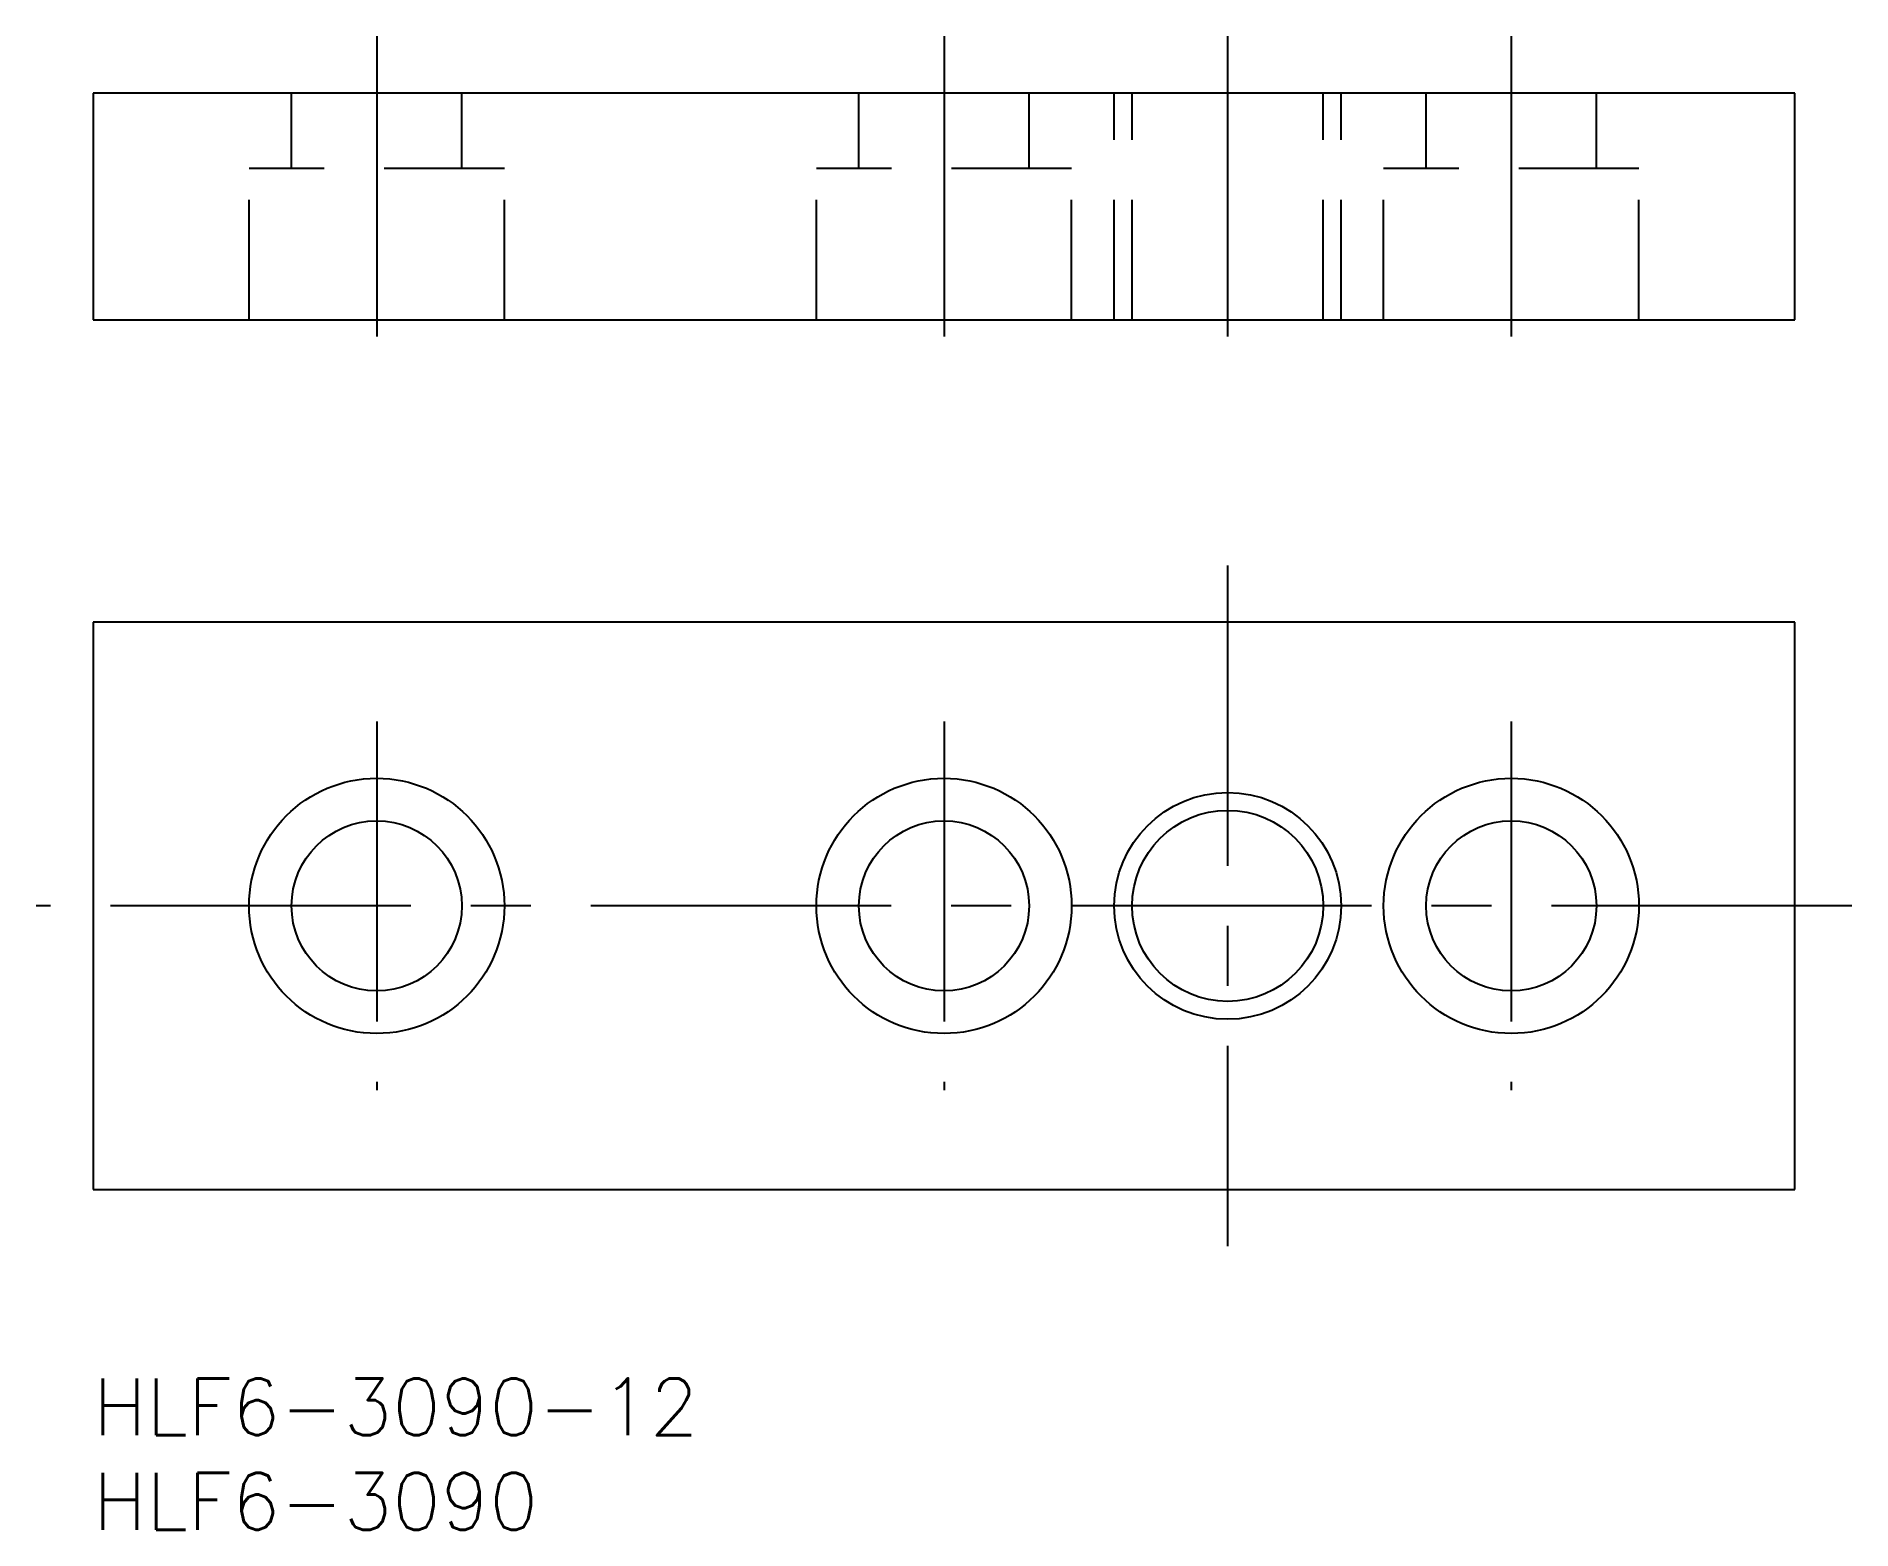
# Model space of a CAD drawing. Extents: x -3 to 93, y -8 to 71.
import ezdxf

# ---------------------------------------------------------------- set-up
doc = ezdxf.new("R2010")
doc.units = 0
doc.header["$LTSCALE"] = 0.5
doc.linetypes.add('CENTER', pattern=[50.8, 31.75, -6.35, 6.35, -6.35])
doc.linetypes.add('DASHED', pattern=[19.05, 12.7, -6.35])
for name, color, linetype in [('MSM_CENTER', 1, 'CENTER'), ('MSM_CONTINUOUS', 7, 'CONTINUOUS'), ('MSM_DASHED', 4, 'DASHED'), ('MSM_NARROW', 5, 'CONTINUOUS'), ('MSM_PART_NUMBER', 7, 'CONTINUOUS')]:
    doc.layers.add(name, color=color, linetype=linetype)
doc.styles.get("Standard").update_dxf_attribs({"font": 'txt.shx', "height": 3, "bigfont": 'bigfont.shx'})

# ---------------------------------------------------------------- blocks, each defined once
blk = doc.blocks.new('*U2')
at = {"layer": 'MSM_PART_NUMBER'}
blk.add_text('HLF6-3090-12', height=3, dxfattribs=at).set_placement((0, -3))
blk = doc.blocks.new('*U3')
at = {"layer": 'MSM_PART_NUMBER'}
blk.add_text('HLF6-3090', height=3, dxfattribs=at).set_placement((0, -8))

msp = doc.modelspace()

# ---------------------------------------------------------------- linework, layer by layer
at = {"layer": 'MSM_CENTER'}
for p, q in [((15, 71), (15, 53)), ((45, 71), (45, 53)), ((60, 71), (60, 53)), ((75, 71), (75, 53)), ((60, 43), (60, 7)), ((15, 34.75), (15, 15.25)), ((45, 34.75), (45, 15.25)), ((75, 34.75), (75, 15.25)), ((93, 25), (-3, 25))]:
    msp.add_line(p, q, dxfattribs=at)
at = {"layer": 'MSM_CONTINUOUS'}
for p, q in [((90, 68), (0, 68)), ((0, 68), (0, 56)), ((90, 56), (90, 68)), ((0, 56), (90, 56)), ((90, 40), (0, 40)), ((0, 40), (0, 10)), ((90, 10), (90, 40)), ((0, 10), (90, 10))]:
    msp.add_line(p, q, dxfattribs=at)
for centre, radius in [((15, 25), 6.75), ((45, 25), 6.75), ((75, 25), 6.75), ((60, 25), 5.053), ((15, 25), 4.5), ((45, 25), 4.5), ((75, 25), 4.5)]:
    msp.add_circle(centre, radius, dxfattribs=at)
at = {"layer": 'MSM_DASHED'}
for p, q in [((10.5, 64), (10.5, 68)), ((19.5, 64), (19.5, 68)), ((40.5, 64), (40.5, 68)), ((49.5, 64), (49.5, 68)), ((54, 56), (54, 68)), ((54.947, 56), (54.947, 68)), ((65.053, 56), (65.053, 68)), ((66, 56), (66, 68)), ((70.5, 64), (70.5, 68)), ((79.5, 64), (79.5, 68)), ((21.75, 64), (8.25, 64)), ((8.25, 56), (8.25, 64)), ((21.75, 56), (21.75, 64)), ((51.75, 64), (38.25, 64)), ((38.25, 56), (38.25, 64)), ((51.75, 56), (51.75, 64)), ((81.75, 64), (68.25, 64)), ((68.25, 56), (68.25, 64)), ((81.75, 56), (81.75, 64))]:
    msp.add_line(p, q, dxfattribs=at)
at = {"layer": 'MSM_NARROW'}
msp.add_circle((60, 25), 6, dxfattribs=at)

# ---------------------------------------------------------------- block references
at = {"layer": 'MSM_CONTINUOUS'}
for name in ['*U2', '*U3']:
    msp.add_blockref(name, (0, 0), dxfattribs=at)

doc.saveas('drawing.dxf')
